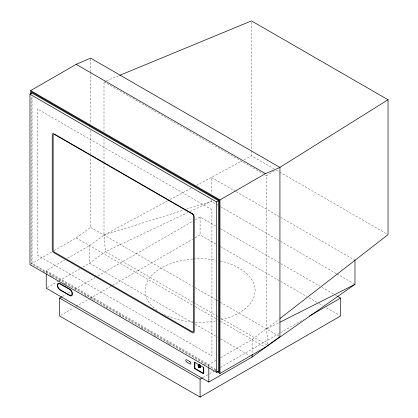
<?xml version="1.0" encoding="UTF-8"?>
<svg xmlns="http://www.w3.org/2000/svg" width="418" height="418" viewBox="0 0 418 418"><rect width="100%" height="100%" fill="white"/><g stroke="black" fill="none" stroke-linecap="round" stroke-linejoin="round"><path stroke-width="0.31" stroke-dasharray="2.09 1.57" d="M220.62 357.667L252.091 339.5L278.91 319.378M54.251 250.57L76.154 237.92L90.638 227.382L90.638 156.436M67.596 258.293L89.515 245.638L103.998 235.099L167.707 200.828M267.901 344.213L266.574 328.961L266.574 175.691L275.41 170.168M30.66 264.186L52.004 251.866M46.241 272.573L46.241 270.618L64.79 259.912M47.365 287.537L58.609 281.048M59.168 280.724L79.963 268.722M82.774 267.097L89.515 263.204L105.435 251.62L187.797 212.569M62.434 296.456L65.819 294.502M68.077 293.201L70.334 291.9M74.843 289.293L95.152 277.568M97.974 275.937L192.75 221.221M195.007 219.915L200.086 216.984L217.01 226.755M60.741 315.35L73.714 307.857M75.971 306.551L89.515 298.734M90.079 298.41L112.076 285.708M112.641 285.384L192.75 239.133M195.007 237.832L200.086 234.895L217.01 244.671M46.241 270.618L208.817 364.486L216.686 359.94M202.908 377.558L209.11 373.974M209.674 373.65L214.753 370.719M215.317 370.395L217.01 369.418M220.396 367.464L280.196 332.937M280.76 332.613L303.322 319.582M170.006 199.595L191.24 188.173M196.408 185.393L241.724 161.019M244.018 159.786L251.474 155.778L274.046 168.809M266.574 328.961L278.79 322.795M190.148 211.456L211.33 201.413L215.855 204.026M103.998 132.046L103.998 81.829L105.806 81.082M106.407 80.836L119.046 75.611M192.933 302.136L105.435 251.62L103.998 235.099L184.03 209.977M186.512 209.199L211.33 201.413L211.33 198.811M276.303 170.11L279.125 171.741M279.689 172.064L386.906 233.97M103.998 81.829L263.188 173.736M265.446 175.037L266.574 175.691M235.647 191.407L211.33 177.368L211.33 193.612M236.212 191.731L354.976 260.299M216.419 204.35L218.118 205.332M220.38 206.638L336.312 273.571M336.877 273.894L353.842 283.691M220.396 228.709L280.196 263.236M280.76 263.559L319.686 286.032M321.944 287.338L334.917 294.831M335.482 295.155L337.174 296.132M220.396 246.625L280.196 281.147M280.76 281.476L306.707 296.456M308.965 297.757L318.558 303.296M319.122 303.62L322.503 305.574M326.453 307.857L339.432 315.35M90.638 227.382L192.625 286.267M194.882 287.568L215.772 299.628M216.336 299.952L218.029 300.929M220.286 302.235L279.94 336.673M193.497 302.46L215.51 315.172M216.075 315.501L217.773 316.478M220.594 318.108L266.883 344.829M76.154 237.92L192.818 305.276M195.081 306.582L217.658 319.618M220.479 321.249L265.456 347.212M192.818 322.848L89.515 263.204L89.515 245.638M195.081 324.149L217.658 337.185M220.479 338.815L249.269 355.436M215.74 369.439L32.05 263.382L32.05 96.929M215.881 370.322L31.355 263.784L31.355 96.37M43.091 271.366L44.789 272.343M50.437 275.608L52.699 276.909M64.001 283.435L66.258 284.742M84.906 295.505L87.169 296.811M92.253 299.748L93.381 300.401M105.817 307.58L106.945 308.233M119.376 315.407L121.638 316.713M140.85 327.806L142.543 328.783M154.409 335.633L156.107 336.615M167.973 343.465L169.666 344.442M203.571 364.021L204.705 364.674M252.091 339.5L252.091 353.811M251.474 22.201L251.474 149.91M251.474 150.564L251.474 155.778M208.817 364.486L208.817 367.088M200.086 216.984L200.086 234.895M103.998 138.572L103.998 162.048M103.998 162.701L103.998 235.099M90.638 58.802L90.638 71.823M90.638 72.471L90.638 124.543M90.638 130.4L90.638 153.834M220.181 260.936A55.019 31.763 0 0 1 255.105 290.51A55.019 31.763 0 0 1 220.181 320.078M215.636 320.977A55.019 31.763 0 0 1 194.866 322.132M194.213 322.09A55.019 31.763 0 0 1 163.799 314.383M157.225 310.422A55.019 31.763 0 0 1 149.012 278.691A55.019 31.763 0 0 1 192.902 259.014M193.555 258.967A55.019 31.763 0 0 1 215.636 260.038M211.931 209.711L37.301 108.884L37.301 255.179L211.931 356L211.931 209.711"/><path stroke-width="0.63" d="M199.987 367.641L200.274 367.229A1.573 0.909 60 0 0 199.203 364.992A1.573 0.909 60 0 0 198.127 365.99L199.203 367.563L199.757 367.709L200.379 367.171A1.573 0.909 60 0 0 199.308 364.93A1.573 0.909 60 0 0 198.231 365.928L198.749 367.009L199.861 367.652M279.94 318.579L388.035 234.618L388.035 99.745L251.474 20.9L119.652 75.36M46.241 273.874L46.241 288.19L208.817 382.052L252.091 357.066L268.011 345.482L354.976 284.344L354.976 260.299M279.825 167.404L388.035 99.745M30.66 94.52L30.66 90.602L76.154 64.335L90.638 58.154L279.94 167.446L279.94 336.673L265.456 347.212L219.962 373.478L217.135 371.848M29.965 94.222L32.05 93.015L218.567 200.697L218.567 371.069L216.482 372.276L29.965 264.589L29.965 94.222L216.482 201.904L218.567 200.697M30.66 90.602L219.962 199.898L265.456 173.632L279.94 167.446M337.739 296.456L340.56 298.086L340.56 315.998L200.086 397.1L59.612 315.998L59.612 298.086L61.869 296.785M199.088 365.248L199.417 365.316L199.313 367.307L199.088 365.248L199.417 365.316M194.474 368.577L194.856 368.357L203.754 373.493L203.754 367.14L203.373 367.365L194.474 362.228L194.474 368.577L203.373 373.713L203.754 373.493M199.088 367.176L199.417 367.244M59.612 298.086L200.086 379.189L202.343 377.882M309.529 315.998L340.56 298.086M279.95 322.21L354.976 284.344M76.154 64.335L265.456 173.632M217.574 371.299L219.267 372.276L219.267 200.295L31.355 91.808L31.355 93.763M198.749 364.256L199.861 364.893M252.091 354.464L252.091 357.066M219.962 199.898L219.962 373.478M216.482 201.904L216.482 372.276M208.817 367.735L208.817 382.052M203.373 367.365L203.373 373.713M200.086 379.189L200.086 397.1M199.313 365.374L199.313 367.307M199.193 365.186L199.193 367.119M194.856 362.004L194.856 368.357M57.741 284.689C57.381 286.706 58.666 288.728 60.312 289.794L69.482 295.087C73.584 296.801 72.147 290.129 69.482 289.34L59.622 283.744L58.431 283.801L57.741 284.689M192.546 213.802L53.896 133.755A2.351 1.359 60 0 0 52.234 134.711L52.234 249.812A2.351 1.359 60 0 0 53.896 252.691L192.546 332.738A2.351 1.359 60 0 0 194.208 331.782L194.208 216.681A2.351 1.359 60 0 0 192.546 213.802M192.055 213.88L54.789 134.633A2.325 1.343 60 0 0 53.143 135.584L53.143 249.53A2.325 1.343 60 0 0 54.789 252.378L192.055 331.631A2.325 1.343 60 0 0 193.701 330.68L193.701 216.733A2.325 1.343 60 0 0 192.055 213.88M69.707 289.115L60.082 283.561A3.955 2.283 60 0 0 57.287 285.175A3.955 2.283 60 0 0 60.082 290.019L69.707 295.578A3.955 2.283 60 0 0 72.507 293.964A3.955 2.283 60 0 0 69.707 289.115M189.944 361.669L186.7 359.799A1.369 0.789 60 0 0 185.733 360.358A1.369 0.789 60 0 0 186.7 362.03L189.944 363.906A1.369 0.789 60 0 0 190.911 363.346A1.369 0.789 60 0 0 189.944 361.669M198.315 365.645A1.395 0.805 60 0 0 199.799 367.49A1.395 0.805 60 0 0 199.799 365.515A1.395 0.805 60 0 0 198.315 365.645M198.21 365.708A1.395 0.805 60 0 0 199.694 367.547A1.395 0.805 60 0 0 199.694 365.572A1.395 0.805 60 0 0 198.21 365.708"/></g></svg>
